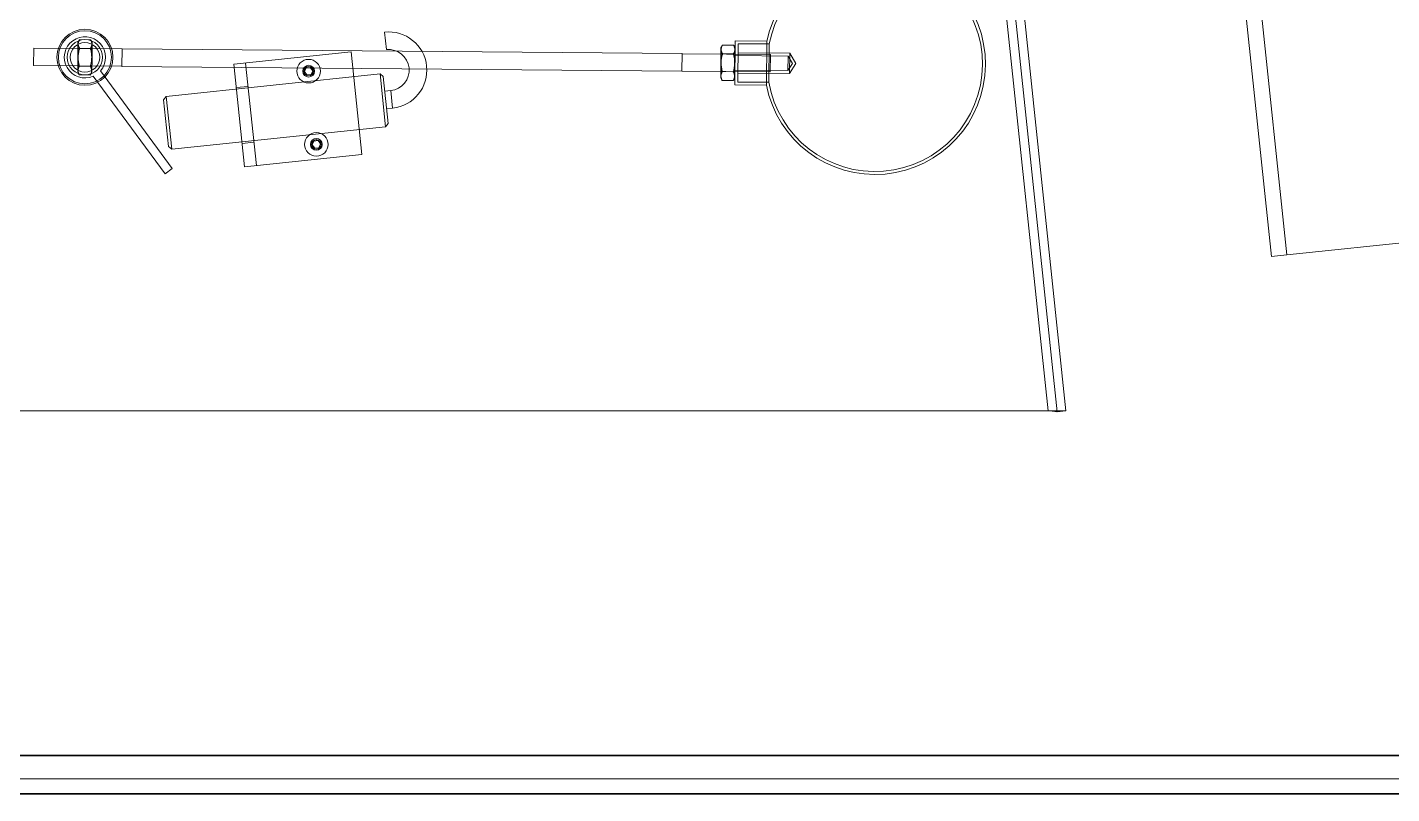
# Model space of a CAD drawing. Header units: millimetres. Extents: x 6115 to 12360, y 7255 to 12668.
# Drawn here: x 9343.3 to 9806.3, y 7359.3 to 7619.5 of the extents above; entities that cross this region are included whole.
import ezdxf

# ---------------------------------------------------------------- set-up
doc = ezdxf.new("R2010")
doc.units = ezdxf.units.MM
doc.layers.add('外形線', color=7, linetype='Continuous', lineweight=50)

msp = doc.modelspace()

# ---------------------------------------------------------------- linework, layer by layer
at = {"layer": '外形線', "linetype": 'Continuous', "lineweight": 18}
for p, q in [((9765.54, 7541.66), (9749.67, 7692.7)), ((9770.71, 7542.21), (9754.84, 7693.25)), ((9689.72, 7489.32), (9669.23, 7684.22)), ((9692.77, 7489), (9673.43, 7672.99)), ((9676.41, 7673.3), (9695.75, 7489.32)), ((9465.17, 7611.92), (9464.54, 7617.88)), ((9345.51, 7612.41), (9345.45, 7606.51)), ((9375.5, 7612.16), (9345.51, 7612.41)), ((9360.52, 7614.44), (9360.48, 7609.34)), ((9360.98, 7612.33), (9360.5, 7612.34)), ((9360.52, 7614.44), (9361.02, 7615.28)), ((9364.83, 7612.3), (9360.98, 7612.33)), ((9364.81, 7615.3), (9361.05, 7615.33)), ((9365.3, 7612.3), (9364.83, 7612.3)), ((9365.32, 7614.4), (9364.84, 7615.24)), ((9365.28, 7609.3), (9365.32, 7614.4)), ((9578.72, 7612.58), (9578.63, 7602.38)), ((9578.72, 7612.58), (9579.21, 7613.42)), ((9583, 7613.44), (9579.24, 7613.47)), ((9583.51, 7612.54), (9583.03, 7613.38)), ((9583.41, 7599.94), (9583.54, 7614.94)), ((9594.29, 7614.84), (9583.54, 7614.94)), ((9584.42, 7600.93), (9584.53, 7613.93)), ((9595.11, 7613.84), (9584.53, 7613.93)), ((9594.16, 7599.84), (9594.29, 7614.84)), ((9595, 7600.84), (9595.11, 7613.84)), ((9360.48, 7609.34), (9360.44, 7604.24)), ((9365.24, 7604.2), (9365.28, 7609.3)), ((9375.45, 7606.21), (9375.5, 7612.21)), ((9565.5, 7610.59), (9375.5, 7612.21)), ((9413.41, 7606.96), (9453.18, 7611.16)), ((9453.18, 7611.16), (9456.86, 7576.35)), ((9565.5, 7610.59), (9565.45, 7604.59)), ((9595.5, 7610.28), (9565.5, 7610.54)), ((9579.26, 7610.47), (9578.7, 7610.48)), ((9582.93, 7610.44), (9579.26, 7610.47)), ((9583.5, 7610.44), (9582.93, 7610.44)), ((9601.49, 7609.74), (9583.49, 7609.89)), ((9602.07, 7610.74), (9584.5, 7610.89)), ((9595.45, 7604.38), (9595.5, 7610.28)), ((9601.49, 7609.5), (9601.45, 7604.82)), ((9601.49, 7609.74), (9601.49, 7609.5)), ((9602.95, 7607.27), (9601.49, 7609.74)), ((9602.07, 7610.74), (9602.01, 7603.82)), ((9604.11, 7607.26), (9602.07, 7610.74)), ((9375.45, 7606.26), (9345.45, 7606.51)), ((9360.44, 7604.24), (9360.92, 7603.39)), ((9360.93, 7606.33), (9360.45, 7606.34)), ((9364.78, 7606.3), (9360.93, 7606.33)), ((9364.71, 7603.3), (9360.95, 7603.33)), ((9365.24, 7604.2), (9364.74, 7603.36)), ((9365.25, 7606.3), (9364.78, 7606.3)), ((9368.14, 7604.7), (9392.52, 7571.53)), ((9565.45, 7604.59), (9375.45, 7606.21)), ((9390.43, 7595.99), (9463.03, 7603.65)), ((9417.08, 7572.15), (9413.41, 7606.96)), ((9421.05, 7572.57), (9417.38, 7607.38)), ((9437.42, 7604.47), (9437.98, 7605.73)), ((9438.23, 7603.35), (9437.42, 7604.47)), ((9437.98, 7605.73), (9439.36, 7605.88)), ((9439.61, 7603.49), (9438.23, 7603.35)), ((9439.36, 7605.88), (9440.17, 7604.76)), ((9440.17, 7604.76), (9439.61, 7603.49)), ((9464.91, 7585.75), (9463.03, 7603.65)), ((9464.13, 7602.76), (9463.03, 7603.65)), ((9595.45, 7604.38), (9565.45, 7604.64)), ((9579.21, 7604.47), (9578.65, 7604.48)), ((9582.88, 7604.44), (9579.21, 7604.47)), ((9583.45, 7604.44), (9582.88, 7604.44)), ((9601.45, 7604.82), (9583.45, 7604.98)), ((9602.01, 7603.82), (9584.44, 7603.97)), ((9602.95, 7607.27), (9601.45, 7604.82)), ((9604.11, 7607.26), (9602.01, 7603.82)), ((9390.1, 7569.75), (9365.72, 7602.92)), ((9414.24, 7599.01), (9418.22, 7599.42)), ((9464.13, 7602.76), (9465.8, 7586.85)), ((9578.63, 7602.38), (9579.11, 7601.53)), ((9582.9, 7601.44), (9579.14, 7601.47)), ((9583.43, 7602.34), (9582.93, 7601.5)), ((9594.16, 7599.84), (9583.41, 7599.94)), ((9595, 7600.84), (9584.42, 7600.93)), ((9389.54, 7594.89), (9390.43, 7595.99)), ((9391.22, 7578.98), (9389.54, 7594.89)), ((9390.43, 7595.99), (9392.32, 7578.09)), ((9464.65, 7597.79), (9466.64, 7598)), ((9466.64, 7598), (9467.27, 7592.03)), ((9465.28, 7591.82), (9467.27, 7592.03)), ((9392.32, 7578.09), (9464.91, 7585.75)), ((9465.8, 7586.85), (9464.91, 7585.75)), ((9416.24, 7580.11), (9420.21, 7580.53)), ((9440.04, 7579.6), (9440.6, 7580.87)), ((9440.6, 7580.87), (9441.98, 7581.02)), ((9441.98, 7581.02), (9442.79, 7579.89)), ((9442.79, 7579.89), (9442.23, 7578.63)), ((9391.22, 7578.98), (9392.32, 7578.09)), ((9456.86, 7576.35), (9417.08, 7572.15)), ((9440.85, 7578.48), (9440.04, 7579.6)), ((9442.23, 7578.63), (9440.85, 7578.48)), ((10101.89, 7577.01), (9770.71, 7542.21)), ((9392.52, 7571.53), (9390.1, 7569.75)), ((9770.71, 7542.21), (9765.54, 7541.66)), ((9056.88, 7489.32), (9689.72, 7489.32)), ((9695.75, 7489.32), (9692.77, 7489)), ((9037.88, 7364.32), (10144.35, 7364.32))]:
    msp.add_line(p, q, dxfattribs=at).dxf.unprotected_set("ltscale", 0)
at = {"layer": '外形線', "linetype": 'Continuous', "lineweight": 35}
for p, q in [((9037.88, 7372.32), (10064.88, 7372.32)), ((10064.88, 7359.32), (9037.88, 7359.32))]:
    msp.add_line(p, q, dxfattribs=at).dxf.unprotected_set("ltscale", 0)
at = {"layer": '外形線', "linetype": 'Continuous', "lineweight": 18}
for points in [[(9360.98, 7612.33), (9360.94, 7612.2), (9360.9, 7612.07), (9360.87, 7611.95), (9360.83, 7611.82), (9360.8, 7611.69), (9360.77, 7611.57), (9360.74, 7611.44), (9360.71, 7611.32), (9360.69, 7611.2), (9360.66, 7611.07), (9360.64, 7610.95), (9360.62, 7610.83), (9360.6, 7610.7), (9360.58, 7610.58), (9360.56, 7610.46), (9360.54, 7610.34), (9360.53, 7610.21), (9360.52, 7610.09), (9360.51, 7609.97), (9360.5, 7609.84), (9360.49, 7609.72), (9360.49, 7609.59), (9360.48, 7609.46), (9360.48, 7609.34)], [(9361.05, 7615.33), (9360.97, 7615.19), (9360.89, 7615.05), (9360.83, 7614.92), (9360.77, 7614.79), (9360.72, 7614.66), (9360.67, 7614.54), (9360.64, 7614.42), (9360.61, 7614.3), (9360.58, 7614.18), (9360.56, 7614.06), (9360.55, 7613.94), (9360.55, 7613.83), (9360.55, 7613.71), (9360.55, 7613.6), (9360.56, 7613.48), (9360.58, 7613.36), (9360.61, 7613.24), (9360.64, 7613.12), (9360.68, 7613), (9360.72, 7612.87), (9360.77, 7612.74), (9360.83, 7612.61), (9360.9, 7612.47), (9360.98, 7612.33)], [(9361.02, 7606.33), (9360.95, 7606.62), (9360.88, 7606.89), (9360.82, 7607.15), (9360.77, 7607.41), (9360.72, 7607.67), (9360.69, 7607.91), (9360.66, 7608.16), (9360.63, 7608.4), (9360.61, 7608.63), (9360.6, 7608.87), (9360.59, 7609.1), (9360.59, 7609.34), (9360.6, 7609.57), (9360.61, 7609.8), (9360.62, 7610.04), (9360.65, 7610.27), (9360.68, 7610.51), (9360.71, 7610.76), (9360.75, 7611), (9360.8, 7611.25), (9360.86, 7611.51), (9360.92, 7611.78), (9360.99, 7612.05), (9361.07, 7612.33)], [(9361.07, 7612.33), (9360.99, 7612.48), (9360.92, 7612.61), (9360.86, 7612.75), (9360.8, 7612.88), (9360.76, 7613.01), (9360.71, 7613.13), (9360.68, 7613.25), (9360.65, 7613.37), (9360.63, 7613.49), (9360.61, 7613.61), (9360.61, 7613.73), (9360.6, 7613.84), (9360.6, 7613.96), (9360.61, 7614.08), (9360.63, 7614.19), (9360.65, 7614.31), (9360.67, 7614.43), (9360.71, 7614.55), (9360.75, 7614.67), (9360.79, 7614.8), (9360.84, 7614.93), (9360.91, 7615.06), (9360.97, 7615.19), (9361.05, 7615.33)], [(9364.74, 7612.3), (9364.81, 7612.02), (9364.88, 7611.74), (9364.94, 7611.48), (9364.99, 7611.22), (9365.03, 7610.97), (9365.07, 7610.72), (9365.1, 7610.47), (9365.13, 7610.23), (9365.15, 7610), (9365.16, 7609.76), (9365.17, 7609.53), (9365.17, 7609.3), (9365.16, 7609.06), (9365.15, 7608.83), (9365.14, 7608.6), (9365.11, 7608.36), (9365.08, 7608.12), (9365.05, 7607.88), (9365.01, 7607.63), (9364.96, 7607.38), (9364.9, 7607.12), (9364.84, 7606.86), (9364.77, 7606.58), (9364.69, 7606.3)], [(9364.81, 7615.3), (9364.88, 7615.16), (9364.95, 7615.02), (9365.01, 7614.89), (9365.06, 7614.76), (9365.1, 7614.64), (9365.14, 7614.51), (9365.17, 7614.39), (9365.2, 7614.27), (9365.22, 7614.15), (9365.23, 7614.04), (9365.23, 7613.92), (9365.23, 7613.8), (9365.23, 7613.69), (9365.22, 7613.57), (9365.2, 7613.45), (9365.18, 7613.34), (9365.15, 7613.22), (9365.11, 7613.09), (9365.07, 7612.97), (9365.02, 7612.84), (9364.96, 7612.71), (9364.89, 7612.58), (9364.82, 7612.44), (9364.74, 7612.3)], [(9364.83, 7612.3), (9364.91, 7612.44), (9364.98, 7612.58), (9365.04, 7612.71), (9365.1, 7612.83), (9365.14, 7612.96), (9365.18, 7613.08), (9365.22, 7613.2), (9365.24, 7613.32), (9365.26, 7613.44), (9365.28, 7613.56), (9365.29, 7613.67), (9365.29, 7613.79), (9365.29, 7613.9), (9365.28, 7614.02), (9365.26, 7614.14), (9365.24, 7614.26), (9365.21, 7614.38), (9365.17, 7614.5), (9365.13, 7614.62), (9365.08, 7614.75), (9365.03, 7614.88), (9364.96, 7615.02), (9364.89, 7615.16), (9364.81, 7615.3)], [(9365.28, 7609.3), (9365.28, 7609.42), (9365.28, 7609.55), (9365.27, 7609.68), (9365.27, 7609.8), (9365.26, 7609.93), (9365.25, 7610.05), (9365.24, 7610.17), (9365.23, 7610.3), (9365.22, 7610.42), (9365.2, 7610.54), (9365.19, 7610.66), (9365.17, 7610.79), (9365.15, 7610.91), (9365.13, 7611.03), (9365.11, 7611.16), (9365.08, 7611.28), (9365.06, 7611.41), (9365.03, 7611.53), (9365, 7611.66), (9364.97, 7611.78), (9364.94, 7611.91), (9364.9, 7612.04), (9364.87, 7612.17), (9364.83, 7612.3)], [(9579.17, 7610.47), (9579.09, 7610.61), (9579.03, 7610.75), (9578.97, 7610.88), (9578.91, 7611.01), (9578.87, 7611.14), (9578.83, 7611.26), (9578.8, 7611.38), (9578.78, 7611.5), (9578.76, 7611.62), (9578.74, 7611.74), (9578.74, 7611.85), (9578.74, 7611.97), (9578.74, 7612.08), (9578.76, 7612.2), (9578.77, 7612.32), (9578.8, 7612.44), (9578.83, 7612.56), (9578.87, 7612.68), (9578.91, 7612.8), (9578.96, 7612.93), (9579.02, 7613.06), (9579.08, 7613.19), (9579.16, 7613.33), (9579.24, 7613.47)], [(9579.24, 7613.47), (9579.17, 7613.33), (9579.1, 7613.2), (9579.04, 7613.07), (9578.98, 7612.94), (9578.94, 7612.81), (9578.9, 7612.69), (9578.86, 7612.57), (9578.84, 7612.45), (9578.82, 7612.33), (9578.8, 7612.22), (9578.8, 7612.1), (9578.79, 7611.98), (9578.8, 7611.87), (9578.81, 7611.75), (9578.82, 7611.63), (9578.84, 7611.51), (9578.87, 7611.39), (9578.91, 7611.27), (9578.95, 7611.15), (9579, 7611.02), (9579.05, 7610.89), (9579.11, 7610.75), (9579.19, 7610.62), (9579.26, 7610.47)], [(9582.93, 7610.44), (9583.01, 7610.58), (9583.08, 7610.72), (9583.15, 7610.85), (9583.21, 7610.98), (9583.26, 7611.11), (9583.3, 7611.23), (9583.34, 7611.36), (9583.37, 7611.48), (9583.39, 7611.59), (9583.41, 7611.71), (9583.42, 7611.83), (9583.43, 7611.94), (9583.43, 7612.06), (9583.42, 7612.18), (9583.41, 7612.29), (9583.39, 7612.41), (9583.36, 7612.53), (9583.33, 7612.65), (9583.3, 7612.78), (9583.25, 7612.9), (9583.2, 7613.03), (9583.14, 7613.16), (9583.08, 7613.3), (9583, 7613.44)], [(9583, 7613.44), (9583.08, 7613.3), (9583.16, 7613.16), (9583.22, 7613.02), (9583.28, 7612.89), (9583.32, 7612.76), (9583.37, 7612.64), (9583.4, 7612.52), (9583.43, 7612.4), (9583.45, 7612.28), (9583.47, 7612.16), (9583.48, 7612.04), (9583.48, 7611.93), (9583.48, 7611.81), (9583.47, 7611.7), (9583.46, 7611.58), (9583.44, 7611.46), (9583.41, 7611.34), (9583.38, 7611.22), (9583.34, 7611.1), (9583.29, 7610.97), (9583.23, 7610.85), (9583.17, 7610.72), (9583.1, 7610.58), (9583.03, 7610.44)], [(9360.48, 7609.34), (9360.48, 7609.21), (9360.48, 7609.08), (9360.48, 7608.96), (9360.49, 7608.83), (9360.5, 7608.71), (9360.5, 7608.58), (9360.52, 7608.46), (9360.53, 7608.34), (9360.54, 7608.21), (9360.56, 7608.09), (9360.57, 7607.97), (9360.59, 7607.85), (9360.61, 7607.72), (9360.63, 7607.6), (9360.65, 7607.48), (9360.68, 7607.35), (9360.7, 7607.23), (9360.73, 7607.1), (9360.76, 7606.98), (9360.79, 7606.85), (9360.82, 7606.72), (9360.85, 7606.59), (9360.89, 7606.46), (9360.93, 7606.33)], [(9364.78, 7606.3), (9364.82, 7606.43), (9364.86, 7606.56), (9364.89, 7606.69), (9364.93, 7606.81), (9364.96, 7606.94), (9364.99, 7607.07), (9365.02, 7607.19), (9365.05, 7607.31), (9365.07, 7607.44), (9365.1, 7607.56), (9365.12, 7607.68), (9365.14, 7607.81), (9365.16, 7607.93), (9365.18, 7608.05), (9365.2, 7608.17), (9365.21, 7608.3), (9365.23, 7608.42), (9365.24, 7608.54), (9365.25, 7608.67), (9365.26, 7608.79), (9365.27, 7608.92), (9365.27, 7609.04), (9365.28, 7609.17), (9365.28, 7609.3)], [(9578.67, 7607.48), (9578.67, 7607.6), (9578.68, 7607.73), (9578.68, 7607.86), (9578.69, 7607.98), (9578.7, 7608.11), (9578.71, 7608.23), (9578.72, 7608.35), (9578.74, 7608.48), (9578.75, 7608.6), (9578.77, 7608.72), (9578.79, 7608.84), (9578.81, 7608.97), (9578.83, 7609.09), (9578.85, 7609.21), (9578.88, 7609.34), (9578.9, 7609.46), (9578.93, 7609.58), (9578.96, 7609.71), (9578.99, 7609.83), (9579.02, 7609.96), (9579.06, 7610.09), (9579.09, 7610.21), (9579.13, 7610.34), (9579.17, 7610.47)], [(9579.26, 7610.47), (9579.19, 7610.19), (9579.11, 7609.92), (9579.05, 7609.65), (9578.99, 7609.39), (9578.94, 7609.14), (9578.9, 7608.9), (9578.87, 7608.65), (9578.84, 7608.41), (9578.82, 7608.18), (9578.8, 7607.94), (9578.79, 7607.71), (9578.78, 7607.48), (9578.78, 7607.24), (9578.79, 7607.01), (9578.8, 7606.77), (9578.82, 7606.54), (9578.85, 7606.3), (9578.88, 7606.05), (9578.92, 7605.81), (9578.96, 7605.55), (9579.01, 7605.3), (9579.07, 7605.03), (9579.14, 7604.76), (9579.21, 7604.47)], [(9582.88, 7604.44), (9582.96, 7604.72), (9583.03, 7605), (9583.09, 7605.26), (9583.15, 7605.52), (9583.2, 7605.77), (9583.24, 7606.02), (9583.28, 7606.26), (9583.3, 7606.5), (9583.33, 7606.74), (9583.34, 7606.97), (9583.36, 7607.2), (9583.36, 7607.44), (9583.36, 7607.67), (9583.35, 7607.9), (9583.34, 7608.14), (9583.32, 7608.38), (9583.3, 7608.61), (9583.26, 7608.86), (9583.23, 7609.11), (9583.18, 7609.36), (9583.13, 7609.62), (9583.07, 7609.88), (9583, 7610.16), (9582.93, 7610.44)], [(9583.03, 7610.44), (9583.06, 7610.31), (9583.1, 7610.18), (9583.13, 7610.05), (9583.16, 7609.92), (9583.19, 7609.8), (9583.22, 7609.67), (9583.25, 7609.55), (9583.27, 7609.42), (9583.3, 7609.3), (9583.32, 7609.17), (9583.34, 7609.05), (9583.36, 7608.93), (9583.38, 7608.8), (9583.4, 7608.68), (9583.41, 7608.56), (9583.42, 7608.44), (9583.44, 7608.31), (9583.45, 7608.19), (9583.45, 7608.07), (9583.46, 7607.94), (9583.47, 7607.82), (9583.47, 7607.69), (9583.47, 7607.56), (9583.47, 7607.44)], [(9360.93, 7606.33), (9360.85, 7606.19), (9360.78, 7606.06), (9360.72, 7605.93), (9360.66, 7605.8), (9360.61, 7605.67), (9360.57, 7605.55), (9360.54, 7605.43), (9360.51, 7605.31), (9360.49, 7605.19), (9360.48, 7605.08), (9360.47, 7604.96), (9360.47, 7604.84), (9360.47, 7604.73), (9360.48, 7604.61), (9360.5, 7604.49), (9360.52, 7604.38), (9360.55, 7604.26), (9360.58, 7604.13), (9360.63, 7604.01), (9360.68, 7603.88), (9360.73, 7603.75), (9360.8, 7603.62), (9360.87, 7603.48), (9360.95, 7603.33)], [(9360.95, 7603.33), (9360.87, 7603.47), (9360.81, 7603.61), (9360.75, 7603.74), (9360.7, 7603.87), (9360.65, 7604), (9360.62, 7604.12), (9360.59, 7604.24), (9360.56, 7604.36), (9360.54, 7604.48), (9360.53, 7604.6), (9360.52, 7604.71), (9360.52, 7604.83), (9360.53, 7604.94), (9360.54, 7605.06), (9360.56, 7605.18), (9360.58, 7605.3), (9360.61, 7605.42), (9360.65, 7605.54), (9360.69, 7605.66), (9360.74, 7605.79), (9360.8, 7605.92), (9360.87, 7606.05), (9360.94, 7606.19), (9361.02, 7606.33)], [(9364.69, 7606.3), (9364.77, 7606.16), (9364.84, 7606.02), (9364.9, 7605.88), (9364.95, 7605.75), (9365, 7605.63), (9365.04, 7605.5), (9365.08, 7605.38), (9365.11, 7605.26), (9365.13, 7605.14), (9365.14, 7605.02), (9365.15, 7604.9), (9365.16, 7604.79), (9365.16, 7604.67), (9365.15, 7604.56), (9365.13, 7604.44), (9365.11, 7604.32), (9365.09, 7604.2), (9365.05, 7604.08), (9365.01, 7603.96), (9364.97, 7603.83), (9364.91, 7603.71), (9364.85, 7603.57), (9364.78, 7603.44), (9364.71, 7603.3)], [(9364.71, 7603.3), (9364.79, 7603.44), (9364.87, 7603.58), (9364.93, 7603.71), (9364.99, 7603.84), (9365.04, 7603.97), (9365.09, 7604.1), (9365.12, 7604.22), (9365.15, 7604.34), (9365.18, 7604.46), (9365.2, 7604.57), (9365.21, 7604.69), (9365.21, 7604.8), (9365.21, 7604.92), (9365.21, 7605.04), (9365.19, 7605.15), (9365.18, 7605.27), (9365.15, 7605.39), (9365.12, 7605.51), (9365.08, 7605.63), (9365.04, 7605.76), (9364.98, 7605.89), (9364.93, 7606.02), (9364.86, 7606.16), (9364.78, 7606.3)], [(9579.14, 7601.47), (9579.06, 7601.62), (9578.99, 7601.76), (9578.92, 7601.89), (9578.87, 7602.02), (9578.82, 7602.15), (9578.78, 7602.27), (9578.74, 7602.4), (9578.71, 7602.52), (9578.69, 7602.64), (9578.67, 7602.75), (9578.67, 7602.87), (9578.66, 7602.99), (9578.66, 7603.1), (9578.67, 7603.22), (9578.69, 7603.33), (9578.71, 7603.45), (9578.73, 7603.57), (9578.77, 7603.69), (9578.81, 7603.81), (9578.85, 7603.94), (9578.91, 7604.07), (9578.97, 7604.2), (9579.04, 7604.33), (9579.12, 7604.47)], [(9579.12, 7604.47), (9579.08, 7604.6), (9579.05, 7604.73), (9579.01, 7604.86), (9578.98, 7604.99), (9578.95, 7605.12), (9578.92, 7605.24), (9578.9, 7605.37), (9578.87, 7605.49), (9578.85, 7605.62), (9578.82, 7605.74), (9578.8, 7605.86), (9578.78, 7605.99), (9578.76, 7606.11), (9578.75, 7606.23), (9578.73, 7606.35), (9578.72, 7606.48), (9578.71, 7606.6), (9578.7, 7606.72), (9578.69, 7606.85), (9578.68, 7606.97), (9578.68, 7607.1), (9578.67, 7607.22), (9578.67, 7607.35), (9578.67, 7607.48)], [(9579.21, 7604.47), (9579.13, 7604.33), (9579.06, 7604.19), (9578.99, 7604.06), (9578.94, 7603.93), (9578.89, 7603.8), (9578.84, 7603.68), (9578.81, 7603.56), (9578.78, 7603.44), (9578.75, 7603.32), (9578.73, 7603.2), (9578.72, 7603.08), (9578.72, 7602.97), (9578.72, 7602.85), (9578.72, 7602.74), (9578.74, 7602.62), (9578.75, 7602.5), (9578.78, 7602.38), (9578.81, 7602.26), (9578.85, 7602.14), (9578.89, 7602.01), (9578.94, 7601.88), (9579, 7601.75), (9579.07, 7601.61), (9579.14, 7601.47)], [(9582.9, 7601.44), (9582.98, 7601.58), (9583.05, 7601.72), (9583.11, 7601.85), (9583.16, 7601.97), (9583.21, 7602.1), (9583.25, 7602.22), (9583.28, 7602.34), (9583.3, 7602.46), (9583.32, 7602.58), (9583.34, 7602.7), (9583.35, 7602.81), (9583.35, 7602.93), (9583.35, 7603.05), (9583.34, 7603.16), (9583.32, 7603.28), (9583.3, 7603.4), (9583.27, 7603.52), (9583.24, 7603.64), (9583.19, 7603.77), (9583.15, 7603.89), (9583.09, 7604.02), (9583.03, 7604.16), (9582.96, 7604.3), (9582.88, 7604.44)], [(9582.97, 7604.44), (9583.05, 7604.3), (9583.12, 7604.16), (9583.18, 7604.03), (9583.23, 7603.9), (9583.27, 7603.78), (9583.31, 7603.65), (9583.34, 7603.53), (9583.37, 7603.41), (9583.39, 7603.29), (9583.4, 7603.18), (9583.4, 7603.06), (9583.41, 7602.94), (9583.4, 7602.83), (9583.39, 7602.71), (9583.37, 7602.6), (9583.35, 7602.48), (9583.31, 7602.36), (9583.28, 7602.24), (9583.23, 7602.11), (9583.18, 7601.99), (9583.12, 7601.86), (9583.06, 7601.72), (9582.98, 7601.58), (9582.9, 7601.44)], [(9583.47, 7607.44), (9583.47, 7607.31), (9583.47, 7607.18), (9583.46, 7607.06), (9583.45, 7606.93), (9583.44, 7606.81), (9583.43, 7606.68), (9583.42, 7606.56), (9583.41, 7606.44), (9583.39, 7606.31), (9583.37, 7606.19), (9583.36, 7606.07), (9583.34, 7605.95), (9583.31, 7605.82), (9583.29, 7605.7), (9583.27, 7605.58), (9583.24, 7605.45), (9583.21, 7605.33), (9583.18, 7605.21), (9583.15, 7605.08), (9583.12, 7604.95), (9583.09, 7604.83), (9583.05, 7604.7), (9583.01, 7604.57), (9582.97, 7604.44)], [(9689.72, 7489.32), (9690.11, 7489.32), (9690.5, 7489.32), (9690.89, 7489.32), (9691.28, 7489.32), (9691.65, 7489.32), (9692.02, 7489.32), (9692.38, 7489.32), (9692.73, 7489.32), (9693.07, 7489.32), (9693.39, 7489.33), (9693.69, 7489.33), (9693.98, 7489.33), (9694.25, 7489.33), (9694.5, 7489.33), (9694.73, 7489.33), (9694.94, 7489.33), (9695.12, 7489.33), (9695.29, 7489.33), (9695.43, 7489.33), (9695.54, 7489.32), (9695.63, 7489.32), (9695.7, 7489.32), (9695.74, 7489.32), (9695.75, 7489.32)], [(9692.77, 7489), (9692.76, 7489), (9692.74, 7489.01), (9692.71, 7489.02), (9692.66, 7489.03), (9692.6, 7489.04), (9692.53, 7489.06), (9692.44, 7489.07), (9692.35, 7489.09), (9692.24, 7489.11), (9692.12, 7489.13), (9692, 7489.15), (9691.86, 7489.16), (9691.72, 7489.18), (9691.56, 7489.2), (9691.4, 7489.22), (9691.23, 7489.23), (9691.06, 7489.25), (9690.88, 7489.27), (9690.69, 7489.28), (9690.5, 7489.29), (9690.31, 7489.3), (9690.11, 7489.31), (9689.92, 7489.31), (9689.72, 7489.32)]]:
    msp.add_lwpolyline(points, dxfattribs=at).dxf.unprotected_set("ltscale", 0)
for centre, radius in [((9362.88, 7609.32), 9.5), ((9362.88, 7609.32), 9), ((9362.88, 7609.32), 6), ((9362.88, 7609.32), 6), ((9362.88, 7609.32), 5), ((9438.79, 7604.61), 4), ((9438.79, 7604.61), 2), ((9438.79, 7604.61), 1.62), ((9438.79, 7604.61), 1.6), ((9441.41, 7579.75), 4), ((9441.41, 7579.75), 2), ((9441.41, 7579.75), 1.62), ((9441.41, 7579.75), 1.6)]:
    msp.add_circle(centre, radius, dxfattribs=at).dxf.unprotected_set("ltscale", 0)
for centre, radius, start, end in [((9630.97, 7607.03), 37.5, 191.0486, 167.9747), ((9630.97, 7607.03), 36.5, 189.7697, 169.2536), ((9465.9, 7604.96), 13, 276.0206, 96.0206), ((9362.88, 7609.32), 7, 318.6895, 293.9422), ((9465.9, 7604.96), 7, 276.0206, 96.0206)]:
    msp.add_arc(centre, radius, start, end, dxfattribs=at).dxf.unprotected_set("ltscale", 0)

doc.saveas('drawing.dxf')
